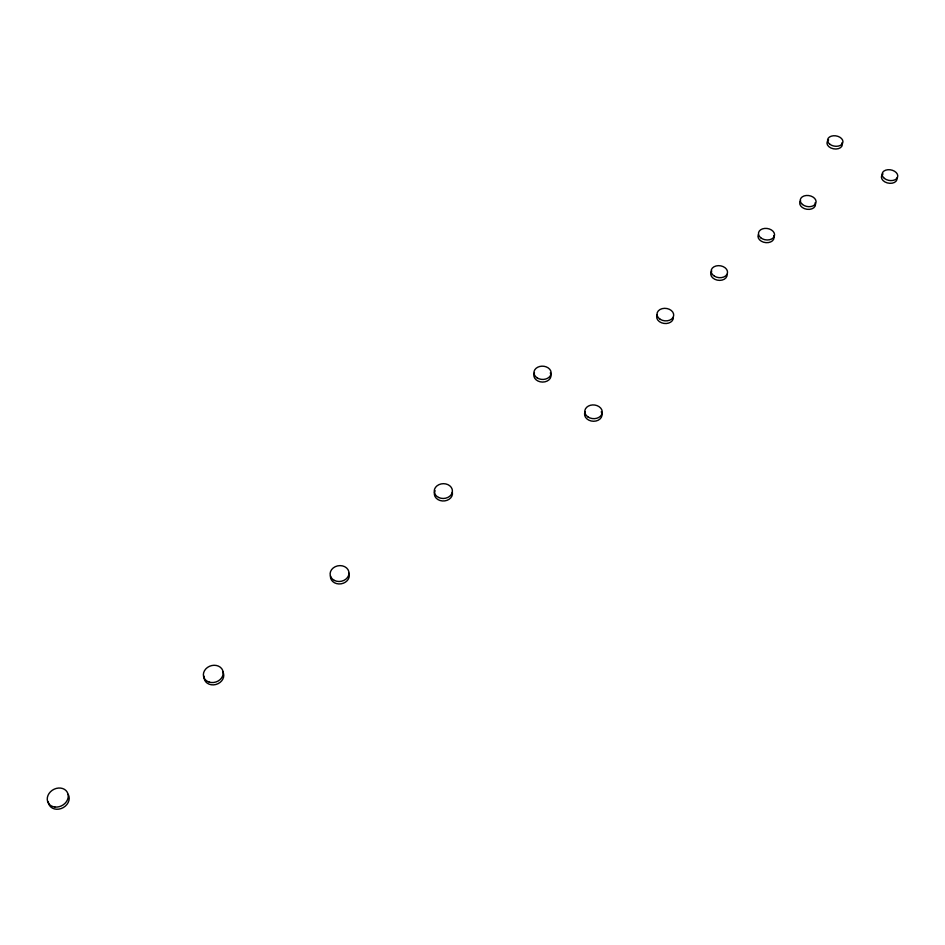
<?xml version="1.0" encoding="UTF-8"?>
<svg xmlns="http://www.w3.org/2000/svg" width="945" height="945" viewBox="0 0 945 945"><rect width="100%" height="100%" fill="white"/><g stroke="black" fill="none" stroke-linecap="round" stroke-linejoin="round"><path stroke-width="1.42" d="M68.229 794.414A10.879 9.072 -29 0 1 61.201 808.542A10.879 9.072 -29 0 1 48.254 801.549M222.607 671.458A10.029 8.481 -17.9 0 1 215.791 684.523A10.029 8.481 -17.9 0 1 204.049 676.218M348.752 572.977A9.462 7.903 -8.5 0 1 341.169 583.809A9.462 7.903 -8.5 0 1 330.431 575.966M452.336 492.18A9.072 7.383 -2.1 0 1 442.343 500.956A9.072 7.383 -2.1 0 1 435.102 490.727M601.244 411.772A8.753 6.863 4.6 0 1 593.59 421.269A8.753 6.863 4.6 0 1 585.12 411.701M550.309 372.909A8.588 6.639 2.4 0 1 542.572 382.075A8.588 6.639 2.4 0 1 534.457 372.838M673.336 317.284A8.375 6.249 6.5 0 1 663.862 323.414A8.375 6.249 6.5 0 1 657.118 314.803M727.071 274.393A8.221 5.977 7.7 0 1 717.16 280.11A8.221 5.977 7.7 0 1 711.786 270.967M773.707 235.777A8.08 5.741 8.7 0 1 765.993 242.652A8.08 5.741 8.7 0 1 758.339 234.596M815.133 202.726A7.962 5.54 9.4 0 1 806.912 209.282A7.962 5.54 9.4 0 1 800.592 200.612M841.948 142.754A7.737 5.197 9.3 0 1 833.325 148.79A7.737 5.197 9.3 0 1 828.635 139.966M896.982 177.943A7.903 5.351 11 0 1 887.201 182.881A7.903 5.351 11 0 1 883.032 173.927M884.402 178.416A7.914 5.351 10.9 0 0 897.502 177.317A7.914 5.351 10.9 0 0 887.887 169.722A7.914 5.351 10.9 0 0 884.402 178.416M54.834 807.018A10.903 9.084 -28.9 0 0 67.957 793.883A10.903 9.084 -28.9 0 0 50.475 791.768A10.903 9.084 -28.9 0 0 54.834 807.018M209.211 682.113A10.052 8.481 -17.8 0 0 223.162 672.226A10.052 8.481 -17.8 0 0 207.51 667.43A10.052 8.481 -17.8 0 0 209.211 682.113M334.4 580.443A9.485 7.914 -8.5 0 0 348.988 573.556A9.485 7.914 -8.5 0 0 335.262 566.681A9.485 7.914 -8.5 0 0 334.4 580.443M438.645 497.483A9.096 7.395 -2.1 0 0 452.419 491.081A9.096 7.395 -2.1 0 0 438.905 484.667A9.096 7.395 -2.1 0 0 438.645 497.483M587.991 416.958A8.765 6.875 4.6 0 0 602.154 413.154A8.765 6.875 4.6 0 0 590.389 405.275A8.765 6.875 4.6 0 0 587.991 416.958M536.996 377.787A8.611 6.639 2.4 0 0 551.018 374.125A8.611 6.639 2.4 0 0 539.63 366.506A8.611 6.639 2.4 0 0 536.996 377.787M660.224 319.315A8.387 6.261 6.4 0 0 673.631 315.854A8.387 6.261 6.4 0 0 662.161 308.649A8.387 6.261 6.4 0 0 660.224 319.315M802.459 204.474A7.973 5.54 9.3 0 0 815.783 203.258A7.973 5.54 9.3 0 0 806.262 195.497A7.973 5.54 9.3 0 0 802.459 204.474M829.769 144.207A7.749 5.197 9.3 0 0 842.668 143.085A7.749 5.197 9.3 0 0 833.336 135.773A7.749 5.197 9.3 0 0 829.769 144.207M714.455 276.2A8.233 5.977 7.7 0 0 727.485 272.881A8.233 5.977 7.7 0 0 716.086 265.958A8.233 5.977 7.7 0 0 714.455 276.2M760.642 237.691A8.092 5.741 8.6 0 0 774.227 236.427A8.092 5.741 8.6 0 0 764.694 228.418A8.092 5.741 8.6 0 0 760.642 237.691"/></g></svg>
